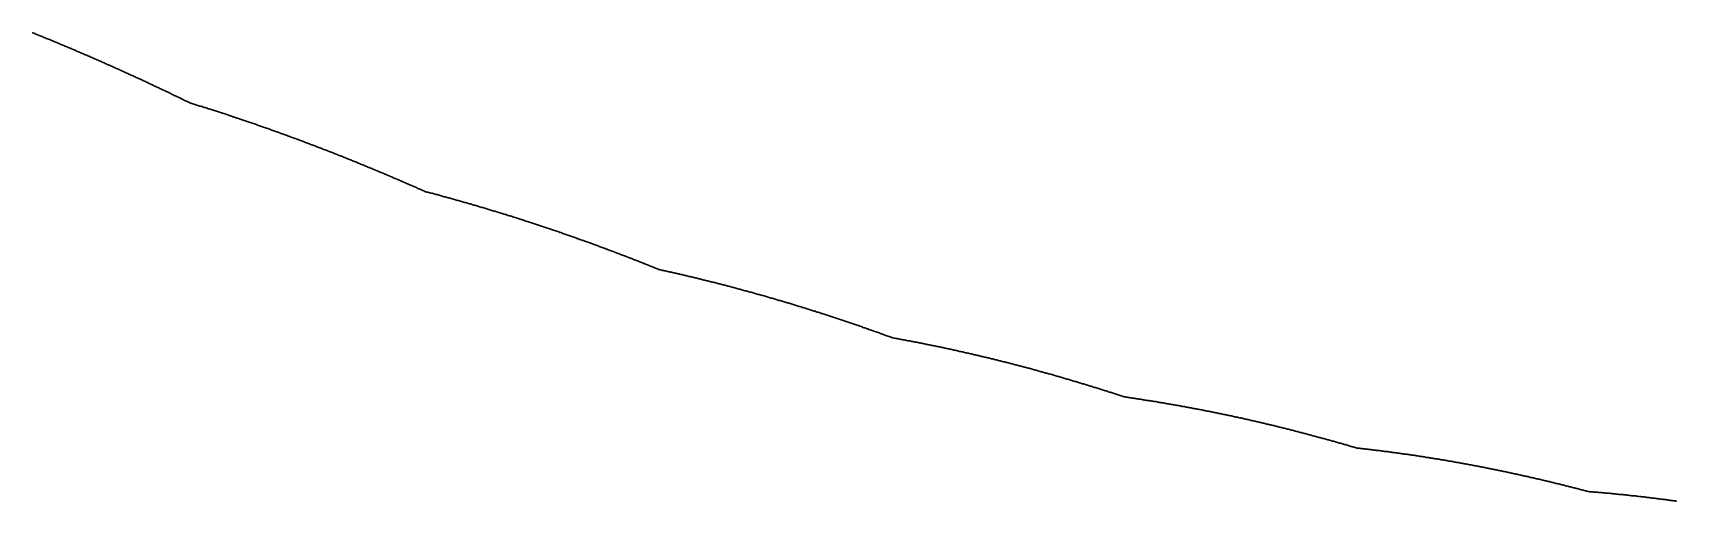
# Model space of a CAD drawing. Header units: metres. Extents: x 0 to 360, y 49 to 117.
# Drawn here: x 78.75 to 89.99, y 67.27 to 70.47 of the extents above; entities that cross this region are included whole.
import ezdxf

# ---------------------------------------------------------------- set-up
doc = ezdxf.new("R2010")
doc.units = ezdxf.units.M

msp = doc.modelspace()

# ---------------------------------------------------------------- linework, layer by layer
for p in [(78.754, 70.472), (78.761, 70.47), (78.768, 70.467), (78.775, 70.464), (78.782, 70.461), (78.789, 70.458), (78.796, 70.455), (78.803, 70.452), (78.811, 70.45), (78.818, 70.447), (78.825, 70.444), (78.832, 70.441), (78.839, 70.438), (78.846, 70.435), (78.853, 70.432), (78.86, 70.429), (78.867, 70.426), (78.874, 70.424), (78.881, 70.421), (78.888, 70.418), (78.896, 70.415), (78.903, 70.412), (78.91, 70.409), (78.917, 70.406), (78.924, 70.403), (78.931, 70.4), (78.938, 70.397), (78.945, 70.394), (78.952, 70.391), (78.959, 70.388), (78.966, 70.385), (78.973, 70.382), (78.98, 70.379), (78.988, 70.376), (78.995, 70.373), (79.002, 70.37), (79.009, 70.367), (79.016, 70.365), (79.023, 70.362), (79.03, 70.359), (79.037, 70.356), (79.044, 70.353), (79.051, 70.349), (79.058, 70.346), (79.065, 70.343), (79.072, 70.34), (79.079, 70.337), (79.086, 70.334), (79.094, 70.331), (79.101, 70.328), (79.108, 70.325), (79.115, 70.322), (79.122, 70.319), (79.129, 70.316), (79.136, 70.313), (79.143, 70.31), (79.15, 70.307), (79.157, 70.304), (79.164, 70.301), (79.171, 70.298), (79.178, 70.295), (79.185, 70.292), (79.192, 70.288), (79.2, 70.285), (79.207, 70.282), (79.214, 70.279), (79.221, 70.276), (79.228, 70.273), (79.235, 70.27), (79.242, 70.267), (79.249, 70.264), (79.256, 70.26), (79.263, 70.257), (79.27, 70.254), (79.277, 70.251), (79.284, 70.248), (79.291, 70.245), (79.298, 70.242), (79.305, 70.238), (79.312, 70.235), (79.32, 70.232), (79.327, 70.229), (79.334, 70.226), (79.341, 70.223), (79.348, 70.219), (79.355, 70.216), (79.362, 70.213), (79.369, 70.21), (79.376, 70.207), (79.383, 70.204), (79.39, 70.2), (79.397, 70.197), (79.404, 70.194), (79.411, 70.191), (79.418, 70.187), (79.425, 70.184), (79.432, 70.181), (79.439, 70.178), (79.447, 70.175), (79.454, 70.171), (79.461, 70.168), (79.468, 70.165), (79.475, 70.162), (79.482, 70.158), (79.489, 70.155), (79.496, 70.152), (79.503, 70.149), (79.51, 70.145), (79.517, 70.142), (79.524, 70.139), (79.531, 70.135), (79.538, 70.132), (79.545, 70.129), (79.552, 70.126), (79.559, 70.122), (79.566, 70.119), (79.573, 70.116), (79.58, 70.112), (79.587, 70.109), (79.594, 70.106), (79.602, 70.102), (79.609, 70.099), (79.616, 70.096), (79.623, 70.092), (79.63, 70.089), (79.637, 70.086), (79.644, 70.082), (79.651, 70.079), (79.658, 70.076), (79.665, 70.072), (79.672, 70.069), (79.679, 70.066), (79.686, 70.062), (79.693, 70.059), (79.7, 70.056), (79.707, 70.052), (79.714, 70.049), (79.721, 70.045), (79.728, 70.042), (79.735, 70.039), (79.742, 70.035), (79.749, 70.032), (79.756, 70.028), (79.763, 70.025), (79.77, 70.022), (79.777, 70.018), (79.785, 70.015), (79.792, 70.011), (79.799, 70.008), (79.806, 70.005), (79.813, 70.001), (79.82, 69.998), (79.827, 69.994), (79.834, 69.992), (79.841, 69.99), (79.848, 69.987), (79.855, 69.985), (79.862, 69.983), (79.869, 69.981), (79.876, 69.979), (79.883, 69.976), (79.89, 69.974), (79.897, 69.972), (79.904, 69.97), (79.911, 69.968), (79.918, 69.965), (79.925, 69.963), (79.932, 69.961), (79.939, 69.959), (79.946, 69.957), (79.953, 69.954), (79.96, 69.952), (79.967, 69.95), (79.974, 69.948), (79.981, 69.945), (79.988, 69.943), (79.995, 69.941), (80.002, 69.939), (80.009, 69.936), (80.016, 69.934), (80.023, 69.932), (80.03, 69.929), (80.038, 69.927), (80.045, 69.925), (80.052, 69.923), (80.059, 69.92), (80.066, 69.918), (80.073, 69.916), (80.08, 69.913), (80.087, 69.911), (80.094, 69.909), (80.101, 69.906), (80.108, 69.904), (80.115, 69.902), (80.122, 69.899), (80.129, 69.897), (80.136, 69.895), (80.143, 69.892), (80.15, 69.89), (80.157, 69.888), (80.164, 69.885), (80.171, 69.883), (80.178, 69.881), (80.185, 69.878), (80.192, 69.876), (80.199, 69.874), (80.206, 69.871), (80.213, 69.869), (80.22, 69.866), (80.227, 69.864), (80.234, 69.862), (80.241, 69.859), (80.248, 69.857), (80.255, 69.854), (80.262, 69.852), (80.269, 69.85), (80.276, 69.847), (80.283, 69.845), (80.29, 69.842), (80.297, 69.84), (80.304, 69.837), (80.311, 69.835), (80.318, 69.832), (80.325, 69.83), (80.332, 69.828), (80.339, 69.825), (80.346, 69.823), (80.353, 69.82), (80.36, 69.818), (80.367, 69.815), (80.374, 69.813), (80.381, 69.81), (80.388, 69.808), (80.395, 69.805), (80.402, 69.803), (80.409, 69.8), (80.416, 69.798), (80.423, 69.795), (80.43, 69.793), (80.437, 69.79), (80.444, 69.788), (80.451, 69.785), (80.458, 69.783), (80.465, 69.78), (80.472, 69.778), (80.479, 69.775), (80.486, 69.772), (80.493, 69.77), (80.5, 69.767), (80.507, 69.765), (80.514, 69.762), (80.521, 69.76), (80.528, 69.757), (80.535, 69.755), (80.542, 69.752), (80.549, 69.749), (80.556, 69.747), (80.563, 69.744), (80.57, 69.742), (80.577, 69.739), (80.584, 69.736), (80.591, 69.734), (80.598, 69.731), (80.605, 69.729), (80.612, 69.726), (80.619, 69.723), (80.626, 69.721), (80.633, 69.718), (80.64, 69.715), (80.647, 69.713), (80.654, 69.71), (80.661, 69.707), (80.668, 69.705), (80.675, 69.702), (80.682, 69.699), (80.689, 69.697), (80.696, 69.694), (80.703, 69.691), (80.71, 69.689), (80.717, 69.686), (80.724, 69.683), (80.731, 69.681), (80.738, 69.678), (80.745, 69.675), (80.752, 69.673), (80.759, 69.67), (80.766, 69.667), (80.773, 69.664), (80.78, 69.662), (80.787, 69.659), (80.794, 69.656), (80.801, 69.654), (80.808, 69.651), (80.815, 69.648), (80.822, 69.645), (80.829, 69.643), (80.836, 69.64), (80.843, 69.637), (80.85, 69.634), (80.857, 69.631), (80.864, 69.629), (80.871, 69.626), (80.878, 69.623), (80.885, 69.62), (80.892, 69.618), (80.899, 69.615), (80.906, 69.612), (80.913, 69.609), (80.92, 69.606), (80.927, 69.604), (80.934, 69.601), (80.941, 69.598), (80.948, 69.595), (80.955, 69.592), (80.962, 69.59), (80.968, 69.587), (80.975, 69.584), (80.982, 69.581), (80.989, 69.578), (80.996, 69.575), (81.003, 69.572), (81.01, 69.57), (81.017, 69.567), (81.024, 69.564), (81.031, 69.561), (81.038, 69.558), (81.045, 69.555), (81.052, 69.552), (81.059, 69.55), (81.066, 69.547), (81.073, 69.544), (81.08, 69.541), (81.087, 69.538), (81.094, 69.535), (81.101, 69.532), (81.108, 69.529), (81.115, 69.526), (81.122, 69.523), (81.129, 69.52), (81.136, 69.518), (81.143, 69.515), (81.15, 69.512), (81.157, 69.509), (81.164, 69.506), (81.171, 69.503), (81.178, 69.5), (81.185, 69.497), (81.192, 69.494), (81.199, 69.491), (81.206, 69.488), (81.213, 69.485), (81.219, 69.482), (81.226, 69.479), (81.233, 69.476), (81.24, 69.473), (81.247, 69.47), (81.254, 69.467), (81.261, 69.464), (81.268, 69.461), (81.275, 69.458), (81.282, 69.455), (81.289, 69.452), (81.296, 69.449), (81.303, 69.446), (81.31, 69.443), (81.317, 69.44), (81.324, 69.437), (81.331, 69.434), (81.338, 69.431), (81.345, 69.428), (81.352, 69.425), (81.359, 69.422), (81.366, 69.419), (81.373, 69.416), (81.38, 69.413), (81.387, 69.409), (81.394, 69.406), (81.4, 69.403), (81.407, 69.4), (81.414, 69.397), (81.421, 69.394), (81.428, 69.391), (81.435, 69.388), (81.442, 69.386), (81.449, 69.384), (81.456, 69.382), (81.463, 69.38), (81.47, 69.378), (81.477, 69.377), (81.484, 69.375), (81.491, 69.373), (81.498, 69.371), (81.505, 69.369), (81.512, 69.367), (81.519, 69.366), (81.526, 69.364), (81.533, 69.362), (81.54, 69.36), (81.547, 69.358), (81.553, 69.356), (81.56, 69.354), (81.567, 69.352), (81.574, 69.35), (81.581, 69.349), (81.588, 69.347), (81.595, 69.345), (81.602, 69.343), (81.609, 69.341), (81.616, 69.339), (81.623, 69.337), (81.63, 69.335), (81.637, 69.333), (81.644, 69.331), (81.651, 69.329), (81.658, 69.327), (81.665, 69.325), (81.672, 69.323), (81.679, 69.321), (81.685, 69.319), (81.692, 69.317), (81.699, 69.315), (81.706, 69.313), (81.713, 69.312), (81.72, 69.31), (81.727, 69.308), (81.734, 69.306), (81.741, 69.304), (81.748, 69.302), (81.755, 69.3), (81.762, 69.297), (81.769, 69.295), (81.776, 69.293), (81.783, 69.291), (81.79, 69.289), (81.797, 69.287), (81.804, 69.285), (81.81, 69.283), (81.817, 69.281), (81.824, 69.279), (81.831, 69.277), (81.838, 69.275), (81.845, 69.273), (81.852, 69.271), (81.859, 69.269), (81.866, 69.267), (81.873, 69.265), (81.88, 69.263), (81.887, 69.26), (81.894, 69.258), (81.901, 69.256), (81.908, 69.254), (81.915, 69.252), (81.921, 69.25), (81.928, 69.248), (81.935, 69.246), (81.942, 69.244), (81.949, 69.241), (81.956, 69.239), (81.963, 69.237), (81.97, 69.235), (81.977, 69.233), (81.984, 69.231), (81.991, 69.229), (81.998, 69.226), (82.005, 69.224), (82.012, 69.222), (82.018, 69.22), (82.025, 69.218), (82.032, 69.216), (82.039, 69.213), (82.046, 69.211), (82.053, 69.209), (82.06, 69.207), (82.067, 69.205), (82.074, 69.202), (82.081, 69.2), (82.088, 69.198), (82.095, 69.196), (82.102, 69.194), (82.109, 69.191), (82.115, 69.189), (82.122, 69.187), (82.129, 69.185), (82.136, 69.182), (82.143, 69.18), (82.15, 69.178), (82.157, 69.176), (82.164, 69.173), (82.171, 69.171), (82.178, 69.169), (82.185, 69.167), (82.192, 69.164), (82.199, 69.162), (82.205, 69.16), (82.212, 69.157), (82.219, 69.155), (82.226, 69.153), (82.233, 69.15), (82.24, 69.148), (82.247, 69.146), (82.254, 69.144), (82.261, 69.141), (82.268, 69.139), (82.275, 69.137), (82.282, 69.134), (82.289, 69.132), (82.295, 69.13), (82.302, 69.127), (82.309, 69.125), (82.316, 69.123), (82.323, 69.12), (82.33, 69.118), (82.337, 69.115), (82.344, 69.113), (82.351, 69.111), (82.358, 69.108), (82.365, 69.106), (82.372, 69.104), (82.378, 69.101), (82.385, 69.099), (82.392, 69.096), (82.399, 69.094), (82.406, 69.092), (82.413, 69.089), (82.42, 69.087), (82.427, 69.084), (82.434, 69.082), (82.441, 69.079), (82.448, 69.077), (82.454, 69.075), (82.461, 69.072), (82.468, 69.07), (82.475, 69.067), (82.482, 69.065), (82.489, 69.062), (82.496, 69.06), (82.503, 69.057), (82.51, 69.055), (82.517, 69.052), (82.524, 69.05), (82.53, 69.047), (82.537, 69.045), (82.544, 69.043), (82.551, 69.04), (82.558, 69.038), (82.565, 69.035), (82.572, 69.033), (82.579, 69.03), (82.586, 69.027), (82.593, 69.025), (82.6, 69.022), (82.606, 69.02), (82.613, 69.017), (82.62, 69.015), (82.627, 69.012), (82.634, 69.01), (82.641, 69.007), (82.648, 69.005), (82.655, 69.002), (82.662, 69), (82.669, 68.997), (82.675, 68.994), (82.682, 68.992), (82.689, 68.989), (82.696, 68.987), (82.703, 68.984), (82.71, 68.982), (82.717, 68.979), (82.724, 68.976), (82.731, 68.974), (82.738, 68.971), (82.744, 68.968), (82.751, 68.966), (82.758, 68.963), (82.765, 68.961), (82.772, 68.958), (82.779, 68.955), (82.786, 68.953), (82.793, 68.95), (82.8, 68.947), (82.807, 68.945), (82.813, 68.942), (82.82, 68.94), (82.827, 68.937), (82.834, 68.934), (82.841, 68.932), (82.848, 68.929), (82.855, 68.926), (82.862, 68.923), (82.869, 68.921), (82.875, 68.918), (82.882, 68.915), (82.889, 68.913), (82.896, 68.91), (82.903, 68.907), (82.91, 68.905), (82.917, 68.902), (82.924, 68.899), (82.931, 68.896), (82.937, 68.894), (82.944, 68.891), (82.951, 68.888), (82.958, 68.886), (82.965, 68.883), (82.972, 68.88), (82.979, 68.877), (82.986, 68.875), (82.993, 68.872), (82.999, 68.869), (83.006, 68.866), (83.013, 68.864), (83.02, 68.861), (83.027, 68.858), (83.034, 68.855), (83.041, 68.853), (83.048, 68.852), (83.055, 68.85), (83.061, 68.848), (83.068, 68.847), (83.075, 68.845), (83.082, 68.844), (83.089, 68.842), (83.096, 68.841), (83.103, 68.839), (83.11, 68.838), (83.116, 68.836), (83.123, 68.835), (83.13, 68.833), (83.137, 68.831), (83.144, 68.83), (83.151, 68.828), (83.158, 68.827), (83.165, 68.825), (83.172, 68.824), (83.178, 68.822), (83.185, 68.82), (83.192, 68.819), (83.199, 68.817), (83.206, 68.816), (83.213, 68.814), (83.22, 68.812), (83.227, 68.811), (83.233, 68.809), (83.24, 68.807), (83.247, 68.806), (83.254, 68.804), (83.261, 68.803), (83.268, 68.801), (83.275, 68.799), (83.282, 68.798), (83.288, 68.796), (83.295, 68.794), (83.302, 68.793), (83.309, 68.791), (83.316, 68.789), (83.323, 68.788), (83.33, 68.786), (83.337, 68.784), (83.343, 68.782), (83.35, 68.781), (83.357, 68.779), (83.364, 68.777), (83.371, 68.776), (83.378, 68.774), (83.385, 68.772), (83.392, 68.77), (83.398, 68.769), (83.405, 68.767), (83.412, 68.765), (83.419, 68.764), (83.426, 68.762), (83.433, 68.76), (83.44, 68.758), (83.446, 68.757), (83.453, 68.755), (83.46, 68.753), (83.467, 68.751), (83.474, 68.749), (83.481, 68.748), (83.488, 68.746), (83.495, 68.744), (83.501, 68.742), (83.508, 68.74), (83.515, 68.739), (83.522, 68.737), (83.529, 68.735), (83.536, 68.733), (83.543, 68.731), (83.549, 68.73), (83.556, 68.728), (83.563, 68.726), (83.57, 68.724), (83.577, 68.722), (83.584, 68.72), (83.591, 68.719), (83.597, 68.717), (83.604, 68.715), (83.611, 68.713), (83.618, 68.711), (83.625, 68.709), (83.632, 68.707), (83.639, 68.705), (83.646, 68.704), (83.652, 68.702), (83.659, 68.7), (83.666, 68.698), (83.673, 68.696), (83.68, 68.694), (83.687, 68.692), (83.694, 68.69), (83.7, 68.688), (83.707, 68.686), (83.714, 68.684), (83.721, 68.683), (83.728, 68.681), (83.735, 68.679), (83.742, 68.677), (83.748, 68.675), (83.755, 68.673), (83.762, 68.671), (83.769, 68.669), (83.776, 68.667), (83.783, 68.665), (83.789, 68.663), (83.796, 68.661), (83.803, 68.659), (83.81, 68.657), (83.817, 68.655), (83.824, 68.653), (83.831, 68.651), (83.837, 68.649), (83.844, 68.647), (83.851, 68.645), (83.858, 68.643), (83.865, 68.641), (83.872, 68.639), (83.879, 68.637), (83.885, 68.635), (83.892, 68.633), (83.899, 68.631), (83.906, 68.629), (83.913, 68.627), (83.92, 68.625), (83.926, 68.623), (83.933, 68.621), (83.94, 68.618), (83.947, 68.616), (83.954, 68.614), (83.961, 68.612), (83.968, 68.61), (83.974, 68.608), (83.981, 68.606), (83.988, 68.604), (83.995, 68.602), (84.002, 68.6), (84.009, 68.598), (84.015, 68.595), (84.022, 68.593), (84.029, 68.591), (84.036, 68.589), (84.043, 68.587), (84.05, 68.585), (84.057, 68.583), (84.063, 68.581), (84.07, 68.578), (84.077, 68.576), (84.084, 68.574), (84.091, 68.572), (84.098, 68.57), (84.104, 68.568), (84.111, 68.565), (84.118, 68.563), (84.125, 68.561), (84.132, 68.559), (84.139, 68.557), (84.145, 68.554), (84.152, 68.552), (84.159, 68.55), (84.166, 68.548), (84.173, 68.546), (84.18, 68.543), (84.186, 68.541), (84.193, 68.539), (84.2, 68.537), (84.207, 68.534), (84.214, 68.532), (84.221, 68.53), (84.227, 68.528), (84.234, 68.526), (84.241, 68.523), (84.248, 68.521), (84.255, 68.519), (84.262, 68.516), (84.268, 68.514), (84.275, 68.512), (84.282, 68.51), (84.289, 68.507), (84.296, 68.505), (84.303, 68.503), (84.309, 68.5), (84.316, 68.498), (84.323, 68.496), (84.33, 68.494), (84.337, 68.491), (84.344, 68.489), (84.35, 68.487), (84.357, 68.484), (84.364, 68.482), (84.371, 68.48), (84.378, 68.477), (84.385, 68.475), (84.391, 68.473), (84.398, 68.47), (84.405, 68.468), (84.412, 68.466), (84.419, 68.463), (84.426, 68.461), (84.432, 68.458), (84.439, 68.456), (84.446, 68.454), (84.453, 68.451), (84.46, 68.449), (84.467, 68.447), (84.473, 68.444), (84.48, 68.442), (84.487, 68.439), (84.494, 68.437), (84.501, 68.435), (84.507, 68.432), (84.514, 68.43), (84.521, 68.427), (84.528, 68.425), (84.535, 68.422), (84.542, 68.42), (84.548, 68.418), (84.555, 68.415), (84.562, 68.413), (84.569, 68.41), (84.576, 68.408), (84.582, 68.405), (84.589, 68.403), (84.596, 68.4), (84.603, 68.398), (84.61, 68.395), (84.617, 68.393), (84.623, 68.39), (84.63, 68.388), (84.637, 68.386), (84.644, 68.385), (84.651, 68.384), (84.657, 68.383), (84.664, 68.381), (84.671, 68.38), (84.678, 68.379), (84.685, 68.378), (84.692, 68.376), (84.698, 68.375), (84.705, 68.374), (84.712, 68.373), (84.719, 68.371), (84.726, 68.37), (84.732, 68.369), (84.739, 68.367), (84.746, 68.366), (84.753, 68.365), (84.76, 68.364), (84.767, 68.362), (84.773, 68.361), (84.78, 68.36), (84.787, 68.358), (84.794, 68.357), (84.801, 68.356), (84.807, 68.354), (84.814, 68.353), (84.821, 68.352), (84.828, 68.35), (84.835, 68.349), (84.841, 68.348), (84.848, 68.346), (84.855, 68.345), (84.862, 68.343), (84.869, 68.342), (84.875, 68.341), (84.882, 68.339), (84.889, 68.338), (84.896, 68.337), (84.903, 68.335), (84.91, 68.334), (84.916, 68.332), (84.923, 68.331), (84.93, 68.33), (84.937, 68.328), (84.944, 68.327), (84.95, 68.325), (84.957, 68.324), (84.964, 68.322), (84.971, 68.321), (84.978, 68.32), (84.984, 68.318), (84.991, 68.317), (84.998, 68.315), (85.005, 68.314), (85.012, 68.312), (85.018, 68.311), (85.025, 68.309), (85.032, 68.308), (85.039, 68.306), (85.046, 68.305), (85.052, 68.303), (85.059, 68.302), (85.066, 68.3), (85.073, 68.299), (85.08, 68.297), (85.086, 68.296), (85.093, 68.294), (85.1, 68.293), (85.107, 68.291), (85.114, 68.29), (85.12, 68.288), (85.127, 68.287), (85.134, 68.285), (85.141, 68.284), (85.148, 68.282), (85.154, 68.281), (85.161, 68.279), (85.168, 68.277), (85.175, 68.276), (85.182, 68.274), (85.188, 68.273), (85.195, 68.271), (85.202, 68.27), (85.209, 68.268), (85.216, 68.266), (85.222, 68.265), (85.229, 68.263), (85.236, 68.262), (85.243, 68.26), (85.249, 68.258), (85.256, 68.257), (85.263, 68.255), (85.27, 68.254), (85.277, 68.252), (85.283, 68.25), (85.29, 68.249), (85.297, 68.247), (85.304, 68.245), (85.311, 68.244), (85.317, 68.242), (85.324, 68.24), (85.331, 68.239), (85.338, 68.237), (85.345, 68.235), (85.351, 68.234), (85.358, 68.232), (85.365, 68.23), (85.372, 68.229), (85.378, 68.227), (85.385, 68.225), (85.392, 68.223), (85.399, 68.222), (85.406, 68.22), (85.412, 68.218), (85.419, 68.217), (85.426, 68.215), (85.433, 68.213), (85.44, 68.211), (85.446, 68.21), (85.453, 68.208), (85.46, 68.206), (85.467, 68.204), (85.473, 68.203), (85.48, 68.201), (85.487, 68.199), (85.494, 68.197), (85.501, 68.196), (85.507, 68.194), (85.514, 68.192), (85.521, 68.19), (85.528, 68.188), (85.535, 68.187), (85.541, 68.185), (85.548, 68.183), (85.555, 68.181), (85.562, 68.179), (85.568, 68.178), (85.575, 68.176), (85.582, 68.174), (85.589, 68.172), (85.596, 68.17), (85.602, 68.168), (85.609, 68.167), (85.616, 68.165), (85.623, 68.163), (85.629, 68.161), (85.636, 68.159), (85.643, 68.157), (85.65, 68.155), (85.657, 68.154), (85.663, 68.152), (85.67, 68.15), (85.677, 68.148), (85.684, 68.146), (85.69, 68.144), (85.697, 68.142), (85.704, 68.14), (85.711, 68.138), (85.718, 68.137), (85.724, 68.135), (85.731, 68.133), (85.738, 68.131), (85.745, 68.129), (85.751, 68.127), (85.758, 68.125), (85.765, 68.123), (85.772, 68.121), (85.778, 68.119), (85.785, 68.117), (85.792, 68.115), (85.799, 68.113), (85.806, 68.111), (85.812, 68.109), (85.819, 68.107), (85.826, 68.105), (85.833, 68.103), (85.839, 68.101), (85.846, 68.099), (85.853, 68.097), (85.86, 68.095), (85.866, 68.093), (85.873, 68.091), (85.88, 68.089), (85.887, 68.087), (85.894, 68.085), (85.9, 68.083), (85.907, 68.081), (85.914, 68.079), (85.921, 68.077), (85.927, 68.075), (85.934, 68.073), (85.941, 68.071), (85.948, 68.069), (85.954, 68.067), (85.961, 68.065), (85.968, 68.063), (85.975, 68.061), (85.981, 68.059), (85.988, 68.057), (85.995, 68.055), (86.002, 68.052), (86.009, 68.05), (86.015, 68.048), (86.022, 68.046), (86.029, 68.044), (86.036, 68.042), (86.042, 68.04), (86.049, 68.038), (86.056, 68.036), (86.063, 68.033), (86.069, 68.031), (86.076, 68.029), (86.083, 68.027), (86.09, 68.025), (86.096, 68.023), (86.103, 68.021), (86.11, 68.018), (86.117, 68.016), (86.123, 68.014), (86.13, 68.012), (86.137, 68.01), (86.144, 68.008), (86.15, 68.005), (86.157, 68.003), (86.164, 68.001), (86.171, 67.999), (86.178, 67.997), (86.184, 67.994), (86.191, 67.992), (86.198, 67.99), (86.205, 67.988), (86.211, 67.986), (86.218, 67.983), (86.225, 67.982), (86.232, 67.981), (86.238, 67.98), (86.245, 67.979), (86.252, 67.978), (86.259, 67.977), (86.265, 67.976), (86.272, 67.975), (86.279, 67.974), (86.286, 67.973), (86.292, 67.972), (86.299, 67.971), (86.306, 67.97), (86.313, 67.969), (86.319, 67.968), (86.326, 67.967), (86.333, 67.966), (86.34, 67.964), (86.346, 67.963), (86.353, 67.962), (86.36, 67.961), (86.367, 67.96), (86.373, 67.959), (86.38, 67.958), (86.387, 67.957), (86.394, 67.956), (86.4, 67.955), (86.407, 67.954), (86.414, 67.953), (86.421, 67.952), (86.427, 67.951), (86.434, 67.95), (86.441, 67.948), (86.448, 67.947), (86.454, 67.946), (86.461, 67.945), (86.468, 67.944), (86.474, 67.943), (86.481, 67.942), (86.488, 67.941), (86.495, 67.939), (86.501, 67.938), (86.508, 67.937), (86.515, 67.936), (86.522, 67.935), (86.528, 67.934), (86.535, 67.932), (86.542, 67.931), (86.549, 67.93), (86.555, 67.929), (86.562, 67.928), (86.569, 67.927), (86.576, 67.925), (86.582, 67.924), (86.589, 67.923), (86.596, 67.922), (86.603, 67.921), (86.609, 67.919), (86.616, 67.918), (86.623, 67.917), (86.63, 67.916), (86.636, 67.914), (86.643, 67.913), (86.65, 67.912), (86.656, 67.911), (86.663, 67.91), (86.67, 67.908), (86.677, 67.907), (86.683, 67.906), (86.69, 67.904), (86.697, 67.903), (86.704, 67.902), (86.71, 67.901), (86.717, 67.899), (86.724, 67.898), (86.731, 67.897), (86.737, 67.896), (86.744, 67.894), (86.751, 67.893), (86.758, 67.892), (86.764, 67.89), (86.771, 67.889), (86.778, 67.888), (86.784, 67.886), (86.791, 67.885), (86.798, 67.884), (86.805, 67.882), (86.811, 67.881), (86.818, 67.88), (86.825, 67.878), (86.832, 67.877), (86.838, 67.876), (86.845, 67.874), (86.852, 67.873), (86.858, 67.871), (86.865, 67.87), (86.872, 67.869), (86.879, 67.867), (86.885, 67.866), (86.892, 67.864), (86.899, 67.863), (86.906, 67.862), (86.912, 67.86), (86.919, 67.859), (86.926, 67.857), (86.932, 67.856), (86.939, 67.855), (86.946, 67.853), (86.953, 67.852), (86.959, 67.85), (86.966, 67.849), (86.973, 67.847), (86.98, 67.846), (86.986, 67.844), (86.993, 67.843), (87, 67.842), (87.006, 67.84), (87.013, 67.839), (87.02, 67.837), (87.027, 67.836), (87.033, 67.834), (87.04, 67.833), (87.047, 67.831), (87.054, 67.83), (87.06, 67.828), (87.067, 67.827), (87.074, 67.825), (87.08, 67.824), (87.087, 67.822), (87.094, 67.821), (87.101, 67.819), (87.107, 67.817), (87.114, 67.816), (87.121, 67.814), (87.127, 67.813), (87.134, 67.811), (87.141, 67.81), (87.148, 67.808), (87.154, 67.807), (87.161, 67.805), (87.168, 67.803), (87.174, 67.802), (87.181, 67.8), (87.188, 67.799), (87.195, 67.797), (87.201, 67.795), (87.208, 67.794), (87.215, 67.792), (87.221, 67.791), (87.228, 67.789), (87.235, 67.787), (87.242, 67.786), (87.248, 67.784), (87.255, 67.783), (87.262, 67.781), (87.268, 67.779), (87.275, 67.778), (87.282, 67.776), (87.289, 67.774), (87.295, 67.773), (87.302, 67.771), (87.309, 67.769), (87.315, 67.768), (87.322, 67.766), (87.329, 67.764), (87.336, 67.763), (87.342, 67.761), (87.349, 67.759), (87.356, 67.758), (87.362, 67.756), (87.369, 67.754), (87.376, 67.752), (87.383, 67.751), (87.389, 67.749), (87.396, 67.747), (87.403, 67.746), (87.409, 67.744), (87.416, 67.742), (87.423, 67.74), (87.43, 67.739), (87.436, 67.737), (87.443, 67.735), (87.45, 67.733), (87.456, 67.732), (87.463, 67.73), (87.47, 67.728), (87.476, 67.726), (87.483, 67.724), (87.49, 67.723), (87.497, 67.721), (87.503, 67.719), (87.51, 67.717), (87.517, 67.715), (87.523, 67.714), (87.53, 67.712), (87.537, 67.71), (87.544, 67.708), (87.55, 67.706), (87.557, 67.705), (87.564, 67.703), (87.57, 67.701), (87.577, 67.699), (87.584, 67.697), (87.59, 67.695), (87.597, 67.694), (87.604, 67.692), (87.611, 67.69), (87.617, 67.688), (87.624, 67.686), (87.631, 67.684), (87.637, 67.682), (87.644, 67.68), (87.651, 67.679), (87.657, 67.677), (87.664, 67.675), (87.671, 67.673), (87.678, 67.671), (87.684, 67.669), (87.691, 67.667), (87.698, 67.665), (87.704, 67.663), (87.711, 67.661), (87.718, 67.659), (87.724, 67.658), (87.731, 67.656), (87.738, 67.654), (87.745, 67.652), (87.751, 67.65), (87.758, 67.648), (87.765, 67.646), (87.771, 67.644), (87.778, 67.642), (87.785, 67.64), (87.791, 67.638), (87.798, 67.636), (87.805, 67.634), (87.811, 67.633), (87.818, 67.632), (87.825, 67.631), (87.832, 67.63), (87.838, 67.63), (87.845, 67.629), (87.852, 67.628), (87.858, 67.627), (87.865, 67.627), (87.872, 67.626), (87.878, 67.625), (87.885, 67.624), (87.892, 67.623), (87.898, 67.623), (87.905, 67.622), (87.912, 67.621), (87.919, 67.62), (87.925, 67.619), (87.932, 67.619), (87.939, 67.618), (87.945, 67.617), (87.952, 67.616), (87.959, 67.615), (87.965, 67.615), (87.972, 67.614), (87.979, 67.613), (87.985, 67.612), (87.992, 67.611), (87.999, 67.61), (88.005, 67.61), (88.012, 67.609), (88.019, 67.608), (88.026, 67.607), (88.032, 67.606), (88.039, 67.605), (88.046, 67.604), (88.052, 67.603), (88.059, 67.602), (88.066, 67.602), (88.072, 67.601), (88.079, 67.6), (88.086, 67.599), (88.092, 67.598), (88.099, 67.597), (88.106, 67.596), (88.112, 67.595), (88.119, 67.594), (88.126, 67.593), (88.132, 67.592), (88.139, 67.591), (88.146, 67.59), (88.152, 67.59), (88.159, 67.589), (88.166, 67.588), (88.173, 67.587), (88.179, 67.586), (88.186, 67.585), (88.193, 67.584), (88.199, 67.583), (88.206, 67.582), (88.213, 67.581), (88.219, 67.58), (88.226, 67.579), (88.233, 67.578), (88.239, 67.577), (88.246, 67.576), (88.253, 67.575), (88.259, 67.574), (88.266, 67.573), (88.273, 67.572), (88.279, 67.571), (88.286, 67.569), (88.293, 67.568), (88.299, 67.567), (88.306, 67.566), (88.313, 67.565), (88.319, 67.564), (88.326, 67.563), (88.333, 67.562), (88.339, 67.561), (88.346, 67.56), (88.353, 67.559), (88.359, 67.558), (88.366, 67.557), (88.373, 67.556), (88.38, 67.554), (88.386, 67.553), (88.393, 67.552), (88.4, 67.551), (88.406, 67.55), (88.413, 67.549), (88.42, 67.548), (88.426, 67.547), (88.433, 67.545), (88.44, 67.544), (88.446, 67.543), (88.453, 67.542), (88.46, 67.541), (88.466, 67.54), (88.473, 67.538), (88.48, 67.537), (88.486, 67.536), (88.493, 67.535), (88.5, 67.534), (88.506, 67.533), (88.513, 67.531), (88.52, 67.53), (88.526, 67.529), (88.533, 67.528), (88.54, 67.527), (88.546, 67.525), (88.553, 67.524), (88.56, 67.523), (88.566, 67.522), (88.573, 67.52), (88.58, 67.519), (88.586, 67.518), (88.593, 67.517), (88.6, 67.515), (88.606, 67.514), (88.613, 67.513), (88.62, 67.512), (88.626, 67.51), (88.633, 67.509), (88.64, 67.508), (88.646, 67.507), (88.653, 67.505), (88.66, 67.504), (88.666, 67.503), (88.673, 67.501), (88.68, 67.5), (88.686, 67.499), (88.693, 67.497), (88.7, 67.496), (88.706, 67.495), (88.713, 67.493), (88.719, 67.492), (88.726, 67.491), (88.733, 67.489), (88.739, 67.488), (88.746, 67.487), (88.753, 67.485), (88.759, 67.484), (88.766, 67.483), (88.773, 67.481), (88.779, 67.48), (88.786, 67.479), (88.793, 67.477), (88.799, 67.476), (88.806, 67.474), (88.813, 67.473), (88.819, 67.472), (88.826, 67.47), (88.833, 67.469), (88.839, 67.467), (88.846, 67.466), (88.853, 67.465), (88.859, 67.463), (88.866, 67.462), (88.873, 67.46), (88.879, 67.459), (88.886, 67.457), (88.893, 67.456), (88.899, 67.455), (88.906, 67.453), (88.913, 67.452), (88.919, 67.45), (88.926, 67.449), (88.932, 67.447), (88.939, 67.446), (88.946, 67.444), (88.952, 67.443), (88.959, 67.441), (88.966, 67.44), (88.972, 67.438), (88.979, 67.437), (88.986, 67.435), (88.992, 67.434), (88.999, 67.432), (89.006, 67.431), (89.012, 67.429), (89.019, 67.428), (89.026, 67.426), (89.032, 67.425), (89.039, 67.423), (89.046, 67.422), (89.052, 67.42), (89.059, 67.419), (89.066, 67.417), (89.072, 67.415), (89.079, 67.414), (89.085, 67.412), (89.092, 67.411), (89.099, 67.409), (89.105, 67.408), (89.112, 67.406), (89.119, 67.404), (89.125, 67.403), (89.132, 67.401), (89.139, 67.4), (89.145, 67.398), (89.152, 67.396), (89.159, 67.395), (89.165, 67.393), (89.172, 67.391), (89.178, 67.39), (89.185, 67.388), (89.192, 67.387), (89.198, 67.385), (89.205, 67.383), (89.212, 67.382), (89.218, 67.38), (89.225, 67.378), (89.232, 67.377), (89.238, 67.375), (89.245, 67.373), (89.252, 67.372), (89.258, 67.37), (89.265, 67.368), (89.271, 67.367), (89.278, 67.365), (89.285, 67.363), (89.291, 67.361), (89.298, 67.36), (89.305, 67.358), (89.311, 67.356), (89.318, 67.355), (89.325, 67.353), (89.331, 67.351), (89.338, 67.349), (89.344, 67.348), (89.351, 67.346), (89.358, 67.344), (89.364, 67.342), (89.371, 67.341), (89.378, 67.339), (89.384, 67.337), (89.391, 67.335), (89.398, 67.335), (89.404, 67.334), (89.411, 67.334), (89.417, 67.333), (89.424, 67.333), (89.431, 67.332), (89.437, 67.332), (89.444, 67.331), (89.451, 67.33), (89.457, 67.33), (89.464, 67.329), (89.471, 67.329), (89.477, 67.328), (89.484, 67.328), (89.49, 67.327), (89.497, 67.326), (89.504, 67.326), (89.51, 67.325), (89.517, 67.325), (89.524, 67.324), (89.53, 67.323), (89.537, 67.323), (89.544, 67.322), (89.55, 67.322), (89.557, 67.321), (89.563, 67.32), (89.57, 67.32), (89.577, 67.319), (89.583, 67.318), (89.59, 67.318), (89.597, 67.317), (89.603, 67.316), (89.61, 67.316), (89.616, 67.315), (89.623, 67.314), (89.63, 67.314), (89.636, 67.313), (89.643, 67.312), (89.65, 67.312), (89.656, 67.311), (89.663, 67.31), (89.669, 67.31), (89.676, 67.309), (89.683, 67.308), (89.689, 67.307), (89.696, 67.307), (89.703, 67.306), (89.709, 67.305), (89.716, 67.305), (89.722, 67.304), (89.729, 67.303), (89.736, 67.302), (89.742, 67.302), (89.749, 67.301), (89.756, 67.3), (89.762, 67.299), (89.769, 67.299), (89.775, 67.298), (89.782, 67.297), (89.789, 67.296), (89.795, 67.295), (89.802, 67.295), (89.809, 67.294), (89.815, 67.293), (89.822, 67.292), (89.828, 67.291), (89.835, 67.291), (89.842, 67.29), (89.848, 67.289), (89.855, 67.288), (89.862, 67.287), (89.868, 67.286), (89.875, 67.286), (89.881, 67.285), (89.888, 67.284), (89.895, 67.283), (89.901, 67.282), (89.908, 67.281), (89.914, 67.28), (89.921, 67.28), (89.928, 67.279), (89.934, 67.278), (89.941, 67.277), (89.948, 67.276), (89.954, 67.275), (89.961, 67.274), (89.967, 67.273), (89.974, 67.272), (89.981, 67.271), (89.987, 67.271), (89.994, 67.27)]:
    msp.add_point(p)

doc.saveas('drawing.dxf')
